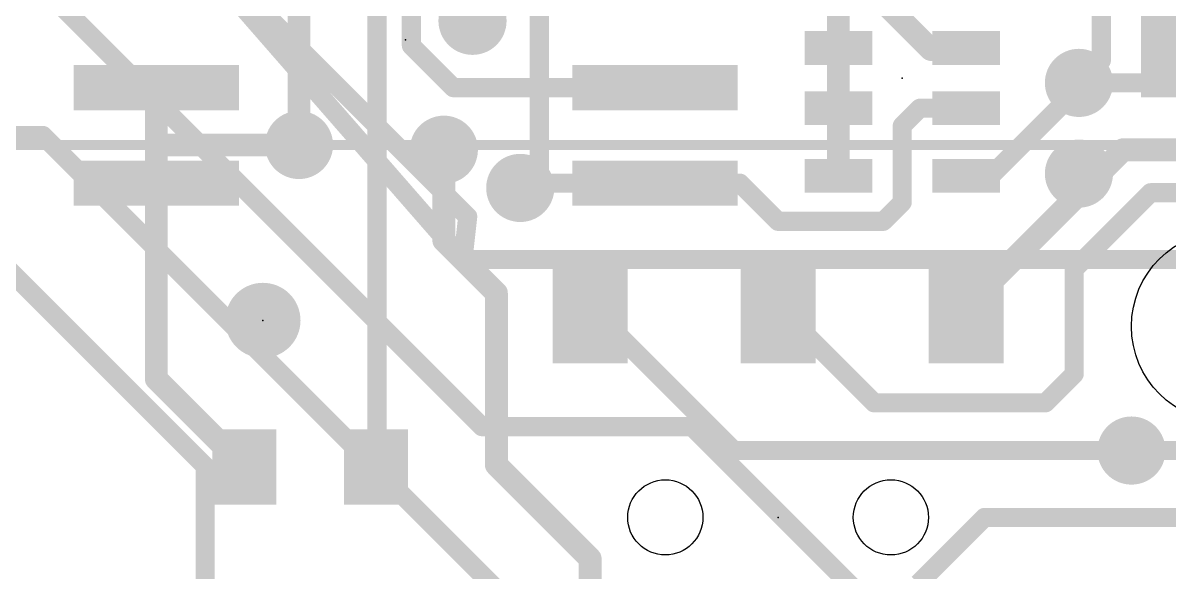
# Model space of a CAD drawing. Extents: x -30.9 to 32.9, y -36.3 to 40.7.
# Drawn here: x -7.12 to 8.12, y -21.43 to -14.12 of the extents above; entities that cross this region are included whole.
import ezdxf

# ---------------------------------------------------------------- set-up
doc = ezdxf.new("R2010")
doc.units = 0
for name, color, linetype in [('1', 12, 'CONTINUOUS'), ('16', 5, 'CONTINUOUS'), ('18', 110, 'CONTINUOUS'), ('20', 53, 'CONTINUOUS'), ('23', 40, 'CONTINUOUS'), ('47', 253, 'CONTINUOUS')]:
    doc.layers.add(name, color=color, linetype=linetype)

# ---------------------------------------------------------------- blocks, each defined once
blk = doc.blocks.new('RECT')
blk.add_solid([(-0.5, -0.5), (0.5, -0.5), (-0.5, 0.5), (0.5, 0.5)])
blk = doc.blocks.new('PIE')
at = {"const_width": 0.5}
blk.add_lwpolyline([(0, -0.25, 1), (0, 0.25, 1), (0, -0.25)], format="xyb", dxfattribs=at)
blk = doc.blocks.new('ROUNDV')
at = {"const_width": 0.5}
blk.add_lwpolyline([(0, -0.25, 1), (0, 0.25, 1), (0, -0.25)], format="xyb", dxfattribs=at)

msp = doc.modelspace()

# ---------------------------------------------------------------- linework, layer by layer
at = {"layer": '1'}
for points, const_width in [([(-1.27, -17.272), (-8.1915, -9.3345)], 0.254), ([(-2.413, -13.462), (-2.413, -20.0445)], 0.254), ([(3.722, -14.459), (3.722, -13.559)], 0.3048), ([(4.034, -13.559), (4.953, -14.478)], 0.3048), ([(-1.9558, -13.7033), (-1.9558, -14.4272)], 0.254), ([(-1.9558, -14.4272), (-1.397, -14.986)], 0.254), ([(3.722, -15.259), (3.722, -14.459)], 0.3048), ([(4.953, -14.478), (5.403, -14.478)], 0.3048), ([(5.403, -14.478), (5.422, -14.459)], 0.3048), ([(-5.347, -14.986), (-5.347, -15.748)], 0.3048), ([(-1.397, -14.986), (1.283, -14.986)], 0.254), ([(5.7485, -16.159), (6.9215, -14.986)], 0.254), ([(6.9215, -14.986), (6.9215, -14.9225)], 0.254), ([(8.4455, -14.9225), (6.9215, -14.9225)], 0.254), ([(3.722, -16.159), (3.722, -15.259)], 0.3048), ([(4.572, -15.494), (4.807, -15.259)], 0.254), ([(4.807, -15.259), (5.422, -15.259)], 0.254), ([(4.572, -16.51), (4.572, -15.494)], 0.254), ([(-5.347, -15.748), (-5.347, -16.256)], 0.3048), ([(-3.4504, -15.748), (-5.347, -15.748)], 0.3048), ([(-1.524, -17.018), (-1.524, -15.8115)], 0.3048), ([(5.421, -17.901), (7.5105, -15.8115)], 0.3048), ([(7.5105, -15.8115), (8.382, -15.8115)], 0.3048), ([(-5.347, -16.256), (-5.347, -18.8605)], 0.3048), ([(1.283, -16.256), (-0.5715, -16.256)], 0.254), ([(-0.5715, -16.256), (-0.508, -16.3195)], 0.254), ([(1.283, -16.256), (2.413, -16.256)], 0.254), ([(2.413, -16.256), (2.921, -16.764)], 0.254), ([(5.618, -16.159), (5.422, -16.159)], 0.254), ([(5.422, -16.159), (5.7485, -16.159)], 0.254), ([(6.858, -17.399), (7.874, -16.383)], 0.254), ([(7.874, -16.383), (11.938, -16.383)], 0.254), ([(4.318, -16.764), (4.572, -16.51)], 0.254), ([(2.921, -16.764), (4.318, -16.764)], 0.254), ([(-0.8255, -17.7165), (-1.524, -17.018)], 0.3048), ([(25.4, -17.272), (-1.27, -17.272)], 0.254), ([(6.858, -18.796), (6.858, -17.399)], 0.254), ([(-0.8255, -20.0025), (-0.8255, -17.7165)], 0.3048), ([(0.421, -17.901), (2.332, -19.812)], 0.254), ([(4.197, -19.177), (2.921, -17.901)], 0.254), ([(-5.347, -18.8605), (-4.177, -20.0305)], 0.3048), ([(6.477, -19.177), (6.858, -18.796)], 0.254), ([(4.197, -19.177), (6.477, -19.177)], 0.254), ([(2.332, -19.812), (7.62, -19.812)], 0.254), ([(7.874, -19.812), (7.62, -19.812)], 0.254), ([(-2.413, -20.0445), (-2.427, -20.0305)], 0.254), ([(0.421, -21.249), (-0.8255, -20.0025)], 0.3048), ([(5.6669, -20.701), (4.7859, -21.582)], 0.254), ([(9.017, -20.701), (5.6669, -20.701)], 0.254), ([(0.421, -23.501), (0.421, -21.249)], 0.3048)]:
    msp.add_lwpolyline(points, dxfattribs=dict(at, const_width=const_width))
for points, const_width in [([(-1.9109, -14.3823, 1), (-2.0007, -14.4721)], 0.127), ([(3.7982, -14.459, 1), (3.6458, -14.459)], 0.1524), ([(4.953, -14.4018, 1), (4.953, -14.5542)], 0.1524), ([(5.4759, -14.5129, 1), (5.3681, -14.4051)], 0.1524), ([(5.403, -14.5542, 1), (5.403, -14.4018)], 0.1524), ([(-2.0193, -14.4272, 1), (-1.8923, -14.4272)], 0.127), ([(3.6458, -14.459, 1), (3.7982, -14.459)], 0.1524), ([(4.8991, -14.5319, 1), (5.0069, -14.4241)], 0.1524), ([(5.3491, -14.4241, 1), (5.4569, -14.5319)], 0.1524), ([(-5.2708, -14.986, 1), (-5.4232, -14.986)], 0.1524), ([(-1.397, -14.9225, 1), (-1.397, -15.0495)], 0.127), ([(-1.4419, -15.0309, 1), (-1.3521, -14.9411)], 0.127), ([(1.283, -15.0495, 1), (1.283, -14.9225)], 0.127), ([(6.985, -14.9225, 1), (6.858, -14.9225)], 0.127), ([(6.9215, -14.859, 1), (6.9215, -14.986)], 0.127), ([(6.858, -14.986, 1), (6.985, -14.986)], 0.127), ([(6.9664, -15.0309, 1), (6.8766, -14.9411)], 0.127), ([(3.7982, -15.259, 1), (3.6458, -15.259)], 0.1524), ([(3.6458, -15.259, 1), (3.7982, -15.259)], 0.1524), ([(4.807, -15.1955, 1), (4.807, -15.3225)], 0.127), ([(4.8519, -15.3039, 1), (4.7621, -15.2141)], 0.127), ([(5.422, -15.3225, 1), (5.422, -15.1955)], 0.127), ([(4.6355, -15.494, 1), (4.5085, -15.494)], 0.127), ([(4.5271, -15.4491, 1), (4.6169, -15.5389)], 0.127), ([(-5.2708, -15.748, 1), (-5.4232, -15.748)], 0.1524), ([(-5.347, -15.6718, 1), (-5.347, -15.8242)], 0.1524), ([(-5.4232, -15.748, 1), (-5.2708, -15.748)], 0.1524), ([(-3.4504, -15.8242, 1), (-3.4504, -15.6718)], 0.1524), ([(-1.4478, -15.8115, 1), (-1.6002, -15.8115)], 0.1524), ([(7.5105, -15.7353, 1), (7.5105, -15.8877)], 0.1524), ([(7.5644, -15.8654, 1), (7.4566, -15.7576)], 0.1524), ([(-5.2708, -16.256, 1), (-5.4232, -16.256)], 0.1524), ([(-0.5715, -16.1925, 1), (-0.5715, -16.3195)], 0.127), ([(-0.5266, -16.2111, 1), (-0.6164, -16.3009)], 0.127), ([(1.283, -16.1925, 1), (1.283, -16.3195)], 0.127), ([(1.283, -16.3195, 1), (1.283, -16.1925)], 0.127), ([(2.4579, -16.2111, 1), (2.3681, -16.3009)], 0.127), ([(2.413, -16.3195, 1), (2.413, -16.1925)], 0.127), ([(3.6458, -16.159, 1), (3.7982, -16.159)], 0.1524), ([(5.422, -16.0955, 1), (5.422, -16.2225)], 0.127), ([(5.422, -16.0955, 1), (5.422, -16.2225)], 0.127), ([(5.618, -16.2225, 1), (5.618, -16.0955)], 0.127), ([(5.7036, -16.1141, 1), (5.7934, -16.2039)], 0.127), ([(5.7485, -16.2225, 1), (5.7485, -16.0955)], 0.127), ([(-5.4232, -16.256, 1), (-5.2708, -16.256)], 0.1524), ([(-0.5529, -16.3644, 1), (-0.4631, -16.2746)], 0.127), ([(7.874, -16.3195, 1), (7.874, -16.4465)], 0.127), ([(7.9189, -16.4279, 1), (7.8291, -16.3381)], 0.127), ([(4.5085, -16.51, 1), (4.6355, -16.51)], 0.127), ([(4.6169, -16.5549, 1), (4.5271, -16.4651)], 0.127), ([(2.921, -16.7005, 1), (2.921, -16.8275)], 0.127), ([(2.8761, -16.8089, 1), (2.9659, -16.7191)], 0.127), ([(4.2731, -16.7191, 1), (4.3629, -16.8089)], 0.127), ([(4.318, -16.8275, 1), (4.318, -16.7005)], 0.127), ([(-1.4701, -16.9641, 1), (-1.5779, -17.0719)], 0.1524), ([(-1.6002, -17.018, 1), (-1.4478, -17.018)], 0.1524), ([(-1.27, -17.2085, 1), (-1.27, -17.3355)], 0.127), ([(-1.3179, -17.3137, 1), (-1.2221, -17.2303)], 0.127), ([(6.9215, -17.399, 1), (6.7945, -17.399)], 0.127), ([(6.8131, -17.3541, 1), (6.9029, -17.4439)], 0.127), ([(-0.7493, -17.7165, 1), (-0.9017, -17.7165)], 0.1524), ([(-0.8794, -17.7704, 1), (-0.7716, -17.6626)], 0.1524), ([(0.4659, -17.8561, 1), (0.3761, -17.9459)], 0.127), ([(2.9659, -17.8561, 1), (2.8761, -17.9459)], 0.127), ([(5.3671, -17.8471, 1), (5.4749, -17.9549)], 0.1524), ([(-5.2931, -18.8066, 1), (-5.4009, -18.9144)], 0.1524), ([(6.7945, -18.796, 1), (6.9215, -18.796)], 0.127), ([(6.9029, -18.8409, 1), (6.8131, -18.7511)], 0.127), ([(-5.4232, -18.8605, 1), (-5.2708, -18.8605)], 0.1524), ([(4.197, -19.1135, 1), (4.197, -19.2405)], 0.127), ([(6.477, -19.2405, 1), (6.477, -19.1135)], 0.127), ([(4.1521, -19.2219, 1), (4.2419, -19.1321)], 0.127), ([(6.4321, -19.1321, 1), (6.5219, -19.2219)], 0.127), ([(2.332, -19.7485, 1), (2.332, -19.8755)], 0.127), ([(2.2871, -19.8569, 1), (2.3769, -19.7671)], 0.127), ([(7.62, -19.7485, 1), (7.62, -19.8755)], 0.127), ([(7.62, -19.8755, 1), (7.62, -19.7485)], 0.127), ([(7.874, -19.8755, 1), (7.874, -19.7485)], 0.127), ([(-4.2309, -20.0844, 1), (-4.1231, -19.9766)], 0.1524), ([(-2.3821, -19.9856, 1), (-2.4719, -20.0754)], 0.127), ([(-2.4579, -20.0894, 1), (-2.3681, -19.9996)], 0.127), ([(-0.7716, -19.9486, 1), (-0.8794, -20.0564)], 0.1524), ([(-0.9017, -20.0025, 1), (-0.7493, -20.0025)], 0.1524), ([(-2.4765, -20.0445, 1), (-2.3495, -20.0445)], 0.127), ([(5.6669, -20.6375, 1), (5.6669, -20.7645)], 0.127), ([(5.7118, -20.7459, 1), (5.622, -20.6561)], 0.127), ([(0.4972, -21.249, 1), (0.3448, -21.249)], 0.1524), ([(0.3671, -21.3029, 1), (0.4749, -21.1951)], 0.1524)]:
    msp.add_lwpolyline(points, format="xyb", dxfattribs=dict(at, const_width=const_width))
at = {"layer": '16'}
for points, const_width in [([(-1.016, -19.4945), (-10.287, -10.2235)], 0.254), ([(7.2194, -10.5606), (7.2194, -14.6246)], 0.254), ([(-1.2065, -16.7005), (-6.35, -11.557)], 0.254), ([(-3.4504, -15.748), (-3.4504, -12.1071)], 0.3048), ([(-0.254, -16.0655), (-0.254, -13.1445)], 0.254), ([(7.2194, -14.6246), (6.9215, -14.9225)], 0.254), ([(-12.065, -15.621), (-6.858, -15.621)], 0.254), ([(-6.858, -15.621), (3.4925, -25.9715)], 0.254), ([(-0.508, -16.3195), (-0.254, -16.0655)], 0.254), ([(-8.2061, -16.51), (-4.699, -20.0171)], 0.254), ([(-1.27, -17.272), (-1.2065, -16.7005)], 0.254), ([(25.4, -17.272), (-1.27, -17.272)], 0.254), ([(1.778, -19.4945), (-1.016, -19.4945)], 0.254), ([(1.778, -19.4945), (6.223, -23.9395)], 0.254), ([(7.62, -19.812), (10.668, -19.812)], 0.254), ([(-4.699, -20.0171), (-4.699, -25.7175)], 0.254)]:
    msp.add_lwpolyline(points, dxfattribs=dict(at, const_width=const_width))
for points, const_width in [([(7.1559, -14.6246, 1), (7.2829, -14.6246)], 0.127), ([(7.2643, -14.6695, 1), (7.1745, -14.5797)], 0.127), ([(6.8766, -14.8776, 1), (6.9664, -14.9674)], 0.127), ([(-6.8131, -15.5761, 1), (-6.9029, -15.6659)], 0.127), ([(-6.858, -15.6845, 1), (-6.858, -15.5575)], 0.127), ([(-3.5266, -15.748, 1), (-3.3742, -15.748)], 0.1524), ([(-0.3175, -16.0655, 1), (-0.1905, -16.0655)], 0.127), ([(-0.2091, -16.1104, 1), (-0.2989, -16.0206)], 0.127), ([(-0.5529, -16.2746, 1), (-0.4631, -16.3644)], 0.127), ([(-1.1434, -16.7075, 1), (-1.2696, -16.6935)], 0.127), ([(-1.2514, -16.7454, 1), (-1.1616, -16.6556)], 0.127), ([(-1.27, -17.2085, 1), (-1.27, -17.3355)], 0.127), ([(-1.3331, -17.265, 1), (-1.2069, -17.279)], 0.127), ([(-1.016, -19.431, 1), (-1.016, -19.558)], 0.127), ([(-1.0609, -19.5394, 1), (-0.9711, -19.4496)], 0.127), ([(1.8229, -19.4496, 1), (1.7331, -19.5394)], 0.127), ([(1.778, -19.558, 1), (1.778, -19.431)], 0.127), ([(7.62, -19.7485, 1), (7.62, -19.8755)], 0.127), ([(-4.6355, -20.0171, 1), (-4.7625, -20.0171)], 0.127), ([(-4.7439, -20.062, 1), (-4.6541, -19.9722)], 0.127)]:
    msp.add_lwpolyline(points, format="xyb", dxfattribs=dict(at, const_width=const_width))
at = {"layer": '20'}
for centre, radius in [((8.89, -18.161), 1.27), ((1.421, -20.701), 0.5), ((4.421, -20.701), 0.5)]:
    msp.add_circle(centre, radius, dxfattribs=at)
at = {"layer": '23'}
for p in [(-2.032, -14.351), (4.572, -14.859), (-3.93, -18.0812), (2.921, -20.701)]:
    msp.add_point(p, dxfattribs=at)
at = {"layer": '47', "const_width": 0.13}
msp.add_lwpolyline([(-9.779, -15.748), (32.811, -15.748)], dxfattribs=at)

# ---------------------------------------------------------------- block references
at = {"layer": '1', "xscale": 2.54, "yscale": 1.524}
msp.add_blockref('RECT', (9.017, -14.351), dxfattribs=at)
at = {"layer": '1', "rotation": 90}
for p, xscale, yscale in [((3.722, -14.459), 0.45, 0.9), ((5.422, -14.459), 0.45, 0.9), ((-5.347, -14.986), 0.6, 2.2), ((1.283, -14.986), 0.6, 2.2), ((3.722, -15.259), 0.45, 0.9), ((5.422, -15.259), 0.45, 0.9), ((-5.347, -16.256), 0.6, 2.2), ((1.283, -16.256), 0.6, 2.2), ((3.722, -16.159), 0.45, 0.9), ((5.422, -16.159), 0.45, 0.9)]:
    msp.add_blockref('RECT', p, dxfattribs=dict(at, xscale=xscale, yscale=yscale))
at = {"layer": '1', "yscale": 1.5, "rotation": 180}
for p in [(0.421, -17.901), (2.921, -17.901), (5.421, -17.901)]:
    msp.add_blockref('RECT', p, dxfattribs=at)
at = {"layer": '1'}
msp.add_blockref('PIE', (-3.93, -18.0812), dxfattribs=at)
at = {"layer": '1', "xscale": 0.85}
for p in [(-4.177, -20.0305), (-2.427, -20.0305)]:
    msp.add_blockref('RECT', p, dxfattribs=at)
at = {"layer": '18', "xscale": 0.9064, "yscale": 0.9064}
for p in [(-1.143, -14.097), (-1.143, -14.097), (6.9215, -14.9225), (6.9215, -14.9225), (-3.4504, -15.748), (-3.4504, -15.748), (-1.524, -15.8115), (-1.524, -15.8115), (6.9215, -16.129), (6.9215, -16.129), (-0.508, -16.3195), (-0.508, -16.3195), (7.62, -19.812), (7.62, -19.812)]:
    msp.add_blockref('ROUNDV', p, dxfattribs=at)

doc.saveas('drawing.dxf')
